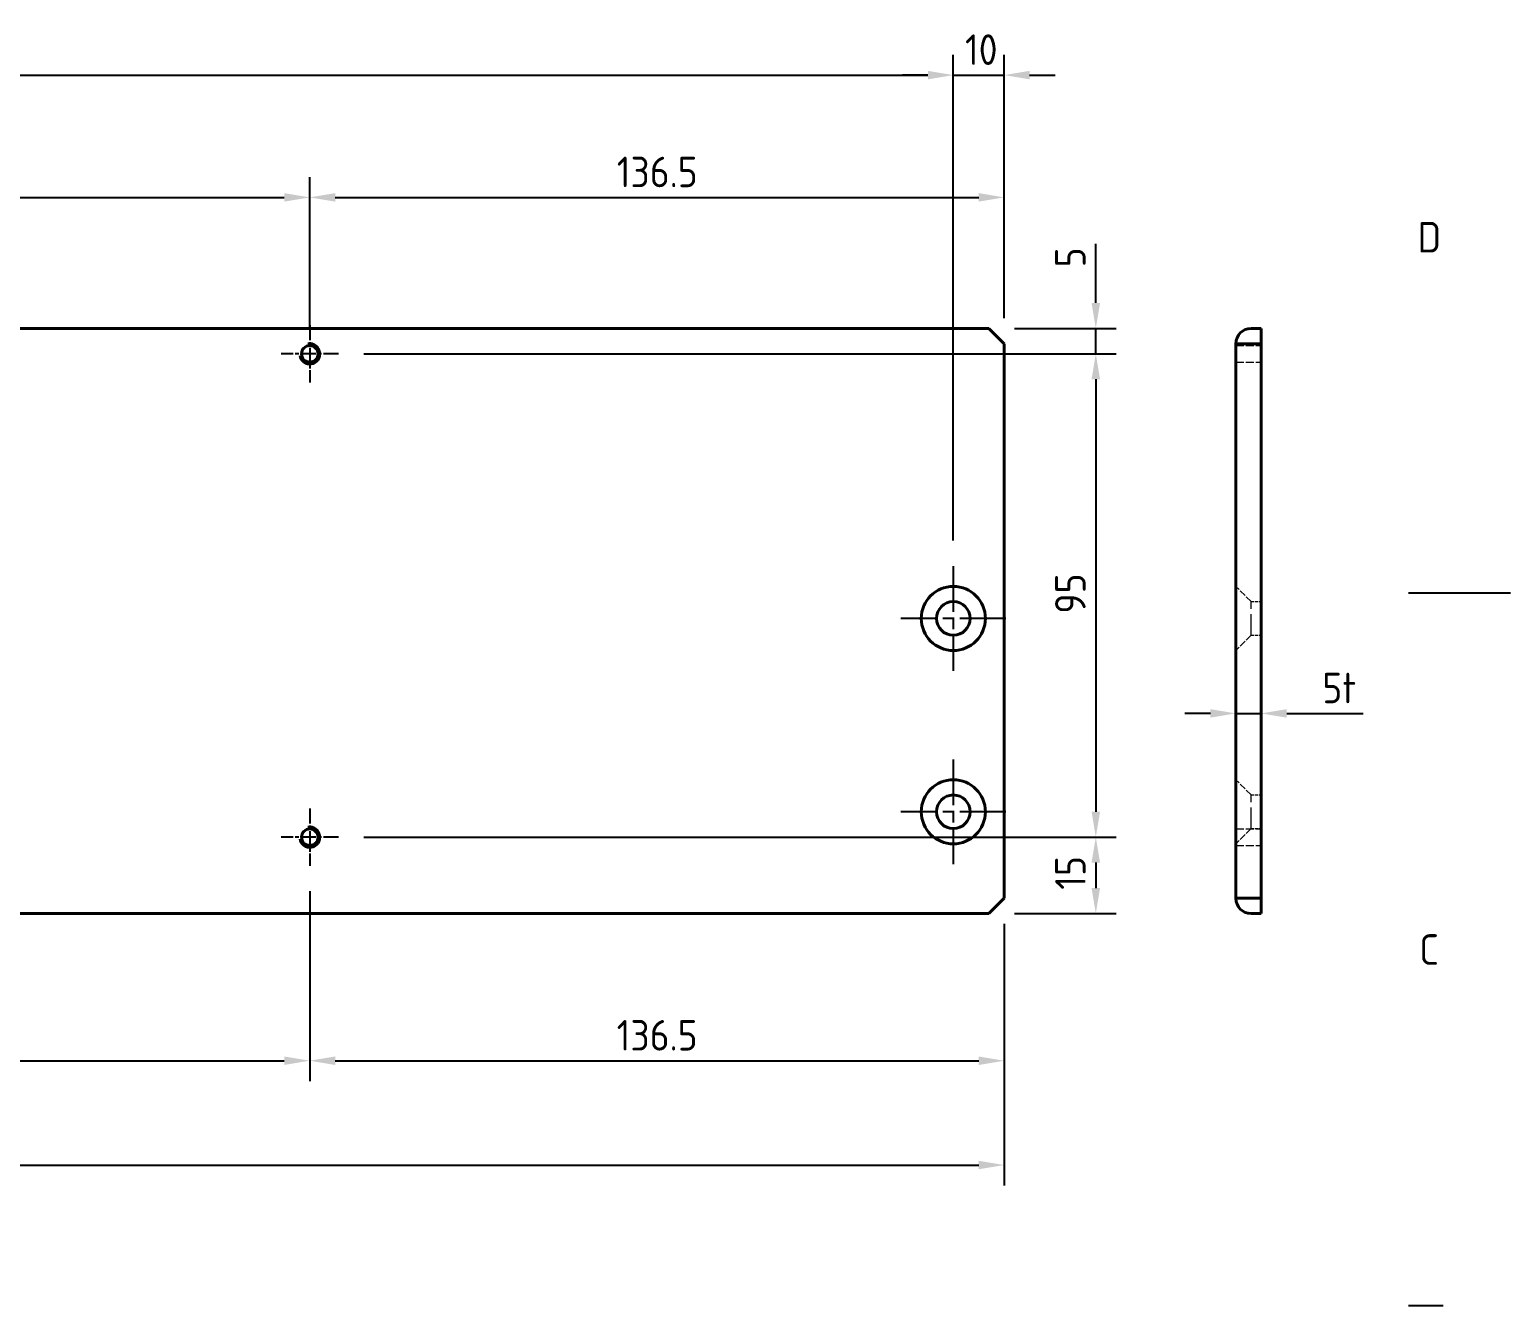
# Model space of a CAD drawing. Header units: millimetres. Extents: x 0 to 1188, y 0 to 840.
# Drawn here: x 896.9 to 1188, y 280 to 530.7 of the extents above; entities that cross this region are included whole.
import ezdxf

# ---------------------------------------------------------------- set-up
doc = ezdxf.new("R2010")
doc.units = ezdxf.units.MM
doc.header["$LTSCALE"] = 2
doc.linetypes.add('CHAIN', pattern=[0.35429999999999995, 0.2362, -0.0295, 0.0591, -0.0295])
doc.linetypes.add('DASHED', pattern=[0.2067, 0.1654, -0.0413])
doc.layers.get('0').update_dxf_attribs({"color": 3, "lineweight": 25})
for name, color, linetype, lineweight in [('가려진 것(ISO)', 2, 'DASHED', 18), ('가시적인 것(ISO)', 3, 'Continuous', 40), ('가시적인 좁은 것(ISO)', 3, 'Continuous', 35), ('경계(ISO)', 7, 'Continuous', 25), ('중심 표식(ISO)', 1, 'Continuous', 25), ('치수(ISO)', 2, 'Continuous', 25)]:
    doc.layers.add(name, color=color, linetype=linetype, lineweight=lineweight)
doc.styles.add('문자 텍스트_PSTEK_POSCO', font='isocp.shx')
doc.styles.add('치수 텍스트_PSTEK_POSCO', font='isocp.shx')
doc.dimstyles.new('치수_PSTEK_POSCO', dxfattribs={"dimscale": 2, "dimtxt": 3, "dimasz": 2.5, "dimexe": 2, "dimexo": 2.5, "dimgap": 1, "dimtad": 1, "dimrnd": 1e-08, "dimdsep": 46, "dimtxsty": '치수 텍스트_PSTEK_POSCO', "dimcen": 0.09, "dimdle": 10, "dimclrd": 7, "dimclre": 7, "dimclrt": 2, "dimadec": 1, "dimazin": 2, "dimtfac": 1, "dimtmove": 0, "dimatfit": 3, "dimfxl": 0, "dimtolj": 1, "dimlwd": -1, "dimlwe": -1, "dimarcsym": 0})

# ---------------------------------------------------------------- blocks, each defined once
blk = doc.blocks.new('경계 Default Border')
at = {"layer": '경계(ISO)'}
blk.add_line((584.0000152587891, 140), (587.400016784668, 140), dxfattribs=at)
at = {"layer": '경계(ISO)', "flags": 128}
blk.add_lwpolyline([(594.0000152587891, 210), (584.0000152587891, 210)], dxfattribs=at)
at = {"layer": '경계(ISO)', "color": 2, "char_height": 3.00000011920929, "attachment_point": 7, "style": '문자 텍스트_PSTEK_POSCO'}
for s, insert in [('D', (584.8782702028949, 243.4713944559917)), ('C', (585.0445395201642, 173.4713944559917))]:
    blk.add_mtext(s, dxfattribs=dict(at, insert=insert))
blk = doc.blocks.new('*D28')
at = {"layer": 'Defpoints', "color": 0}
for p in [(722.0053801060328, 366.3937954016365), (952.0053801060328, 366.3937954016365), (952.0053801060328, 328.0849518363001)]:
    blk.add_point(p, dxfattribs=at)
at = {"layer": '치수(ISO)', "color": 7}
for p, q in [((722.0053801060328, 361.3937954016365), (722.0053801060328, 324.0849518363001)), ((952.0053801060328, 361.3937954016365), (952.0053801060328, 324.0849518363001)), ((727.0053801060328, 328.0849518363001), (947.0053801060328, 328.0849518363001))]:
    blk.add_line(p, q, dxfattribs=at)
for points in [[(727.0053801060328, 328.9182851696335), (727.0053801060328, 327.2516185029668), (722.0053801060328, 328.0849518363001)], [(947.0053801060328, 328.9182851696335), (947.0053801060328, 327.2516185029668), (952.0053801060328, 328.0849518363001)]]:
    blk.add_solid(points, dxfattribs=at)
at = {"layer": '치수(ISO)', "color": 2, "insert": (831.5268367989462, 333.0855423874813), "char_height": 6, "attachment_point": 4, "style": '치수 텍스트_PSTEK_POSCO'}
blk.add_mtext('\\A1;230', dxfattribs=at)
blk = doc.blocks.new('*D29')
at = {"layer": 'Defpoints', "color": 0}
for p in [(952.0053801060328, 366.3937954016365), (1088.505380106033, 360.0147954016365), (1088.505380106033, 328.0849518363001)]:
    blk.add_point(p, dxfattribs=at)
at = {"layer": '치수(ISO)', "color": 7}
for p, q in [((952.0053801060328, 361.3937954016365), (952.0053801060328, 324.0849518363001)), ((1088.505380106033, 355.0147954016365), (1088.505380106033, 324.0849518363001)), ((957.0053801060328, 328.0849518363001), (1083.505380106033, 328.0849518363001))]:
    blk.add_line(p, q, dxfattribs=at)
for points in [[(957.0053801060328, 328.9182851696335), (957.0053801060328, 327.2516185029668), (952.0053801060328, 328.0849518363001)], [(1083.505380106033, 328.9182851696335), (1083.505380106033, 327.2516185029668), (1088.505380106033, 328.0849518363001)]]:
    blk.add_solid(points, dxfattribs=at)
at = {"layer": '치수(ISO)', "color": 2, "insert": (1012.331116037321, 333.0849518363001), "char_height": 6, "attachment_point": 4, "style": '치수 텍스트_PSTEK_POSCO'}
blk.add_mtext('\\A1;136.5', dxfattribs=at)
blk = doc.blocks.new('*D35')
at = {"layer": 'Defpoints', "color": 0}
for p in [(952.0053801060328, 497.7737178429172), (737.0053801060328, 472.6357954016365), (952.0053801060328, 467.0147954016365)]:
    blk.add_point(p, dxfattribs=at)
at = {"layer": '치수(ISO)', "color": 7}
for p, q in [((737.0053801060328, 477.6357954016365), (737.0053801060328, 501.7737178429172)), ((952.0053801060328, 472.0147954016365), (952.0053801060328, 501.7737178429172)), ((742.0053801060328, 497.7737178429172), (947.0053801060328, 497.7737178429172))]:
    blk.add_line(p, q, dxfattribs=at)
for points in [[(742.0053801060328, 498.6070511762505), (742.0053801060328, 496.9403845095839), (737.0053801060328, 497.7737178429172)], [(947.0053801060328, 498.6070511762505), (947.0053801060328, 496.9403845095839), (952.0053801060328, 497.7737178429172)]]:
    blk.add_solid(points, dxfattribs=at)
at = {"layer": '치수(ISO)', "color": 2, "insert": (839.5249349349587, 502.7743083940983), "char_height": 6, "attachment_point": 4, "style": '치수 텍스트_PSTEK_POSCO'}
blk.add_mtext('\\A1;215', dxfattribs=at)
blk = doc.blocks.new('*D36')
at = {"layer": 'Defpoints', "color": 0}
for p in [(1088.505380106033, 497.7737178429172), (1088.505380106033, 469.0147954016367), (952.0053801060328, 467.0147954016365)]:
    blk.add_point(p, dxfattribs=at)
at = {"layer": '치수(ISO)', "color": 7}
for p, q in [((952.0053801060328, 472.0147954016365), (952.0053801060328, 501.7737178429172)), ((1088.505380106033, 474.0147954016367), (1088.505380106033, 501.7737178429172)), ((957.0053801060328, 497.7737178429172), (1083.505380106033, 497.7737178429172))]:
    blk.add_line(p, q, dxfattribs=at)
for points in [[(957.0053801060328, 498.6070511762505), (957.0053801060328, 496.9403845095839), (952.0053801060328, 497.7737178429172)], [(1083.505380106033, 498.6070511762505), (1083.505380106033, 496.9403845095839), (1088.505380106033, 497.7737178429172)]]:
    blk.add_solid(points, dxfattribs=at)
at = {"layer": '치수(ISO)', "color": 2, "insert": (1012.351116037321, 502.7737178429172), "char_height": 6, "attachment_point": 4, "style": '치수 텍스트_PSTEK_POSCO'}
blk.add_mtext('\\A1;136.5', dxfattribs=at)
blk = doc.blocks.new('*D38')
at = {"layer": 'Defpoints', "color": 0}
for p in [(1078.505380106033, 521.8093357011228), (105.5053801060326, 425.3147954016363), (1078.505380106033, 425.3147954016363)]:
    blk.add_point(p, dxfattribs=at)
at = {"layer": '치수(ISO)', "color": 7}
for p, q in [((105.5053801060326, 430.3147954016363), (105.5053801060326, 525.8093357011228)), ((1078.505380106033, 430.3147954016363), (1078.505380106033, 525.8093357011228)), ((110.5053801060326, 521.8093357011228), (1073.505380106033, 521.8093357011228))]:
    blk.add_line(p, q, dxfattribs=at)
for points in [[(110.5053801060326, 522.6426690344562), (110.5053801060326, 520.9760023677894), (105.5053801060326, 521.8093357011228)], [(1073.505380106033, 522.6426690344562), (1073.505380106033, 520.9760023677894), (1078.505380106033, 521.8093357011228)]]:
    blk.add_solid(points, dxfattribs=at)
at = {"layer": '치수(ISO)', "color": 2, "insert": (586.356851968609, 526.8093357011228), "char_height": 6, "attachment_point": 4, "style": '치수 텍스트_PSTEK_POSCO'}
blk.add_mtext('\\A1;973', dxfattribs=at)
blk = doc.blocks.new('*D39')
at = {"layer": 'Defpoints', "color": 0}
for p in [(1088.505380106033, 521.8093357011228), (1088.505380106033, 469.0147954016367), (1078.505380106033, 425.3147954016363)]:
    blk.add_point(p, dxfattribs=at)
at = {"layer": '치수(ISO)', "color": 7}
for p, q in [((1078.505380106033, 430.3147954016363), (1078.505380106033, 525.8093357011228)), ((1088.505380106033, 474.0147954016367), (1088.505380106033, 525.8093357011228)), ((1073.505380106033, 521.8093357011228), (1068.505380106033, 521.8093357011228)), ((1078.505380106033, 521.8093357011228), (1088.505380106033, 521.8093357011228)), ((1093.505380106033, 521.8093357011228), (1098.505380106033, 521.8093357011228))]:
    blk.add_line(p, q, dxfattribs=at)
for points in [[(1073.505380106033, 522.6426690344562), (1073.505380106033, 520.9760023677894), (1078.505380106033, 521.8093357011228)], [(1093.505380106033, 522.6426690344562), (1093.505380106033, 520.9760023677894), (1088.505380106033, 521.8093357011228)]]:
    blk.add_solid(points, dxfattribs=at)
at = {"layer": '치수(ISO)', "color": 2, "insert": (1080.803017901309, 526.8093357011228), "char_height": 6, "attachment_point": 4, "style": '치수 텍스트_PSTEK_POSCO'}
blk.add_mtext('\\A1;10', dxfattribs=at)
blk = doc.blocks.new('*D44')
at = {"layer": 'Defpoints', "color": 0}
for p in [(957.6263801060328, 467.0147954016365), (957.6263801060328, 372.0147954016365), (1106.508558361794, 372.0147954016365)]:
    blk.add_point(p, dxfattribs=at)
at = {"layer": '치수(ISO)', "color": 7}
for p, q in [((962.6263801060328, 467.0147954016365), (1110.508558361794, 467.0147954016365)), ((1106.508558361794, 462.0147954016365), (1106.508558361794, 377.0147954016365)), ((962.6263801060328, 372.0147954016365), (1110.508558361794, 372.0147954016365))]:
    blk.add_line(p, q, dxfattribs=at)
for points in [[(1105.675225028461, 462.0147954016365), (1107.341891695128, 462.0147954016365), (1106.508558361794, 467.0147954016365)], [(1105.675225028461, 377.0147954016365), (1107.341891695128, 377.0147954016365), (1106.508558361794, 372.0147954016365)]]:
    blk.add_solid(points, dxfattribs=at)
at = {"layer": '치수(ISO)', "color": 2, "insert": (1101.508558361794, 415.9662672642127), "char_height": 6, "attachment_point": 4, "rotation": 90, "style": '치수 텍스트_PSTEK_POSCO'}
blk.add_mtext('\\A1;95', dxfattribs=at)
blk = doc.blocks.new('*D45')
at = {"layer": 'Defpoints', "color": 0}
for p in [(1085.505380106033, 472.0147954016366), (957.6263801060328, 467.0147954016365), (1106.508558361794, 467.0147954016365)]:
    blk.add_point(p, dxfattribs=at)
at = {"layer": '치수(ISO)', "color": 7}
for p, q in [((1106.508558361794, 477.0147954016366), (1106.508558361794, 488.6633235390605)), ((1090.505380106033, 472.0147954016366), (1110.508558361794, 472.0147954016366)), ((1106.508558361794, 467.0147954016365), (1106.508558361794, 472.0147954016366)), ((962.6263801060328, 467.0147954016365), (1110.508558361794, 467.0147954016365)), ((1106.508558361794, 462.0147954016365), (1106.508558361794, 457.0147954016365))]:
    blk.add_line(p, q, dxfattribs=at)
for points in [[(1105.675225028461, 477.0147954016366), (1107.341891695128, 477.0147954016366), (1106.508558361794, 472.0147954016366)], [(1105.675225028461, 462.0147954016365), (1107.341891695128, 462.0147954016365), (1106.508558361794, 467.0147954016365)]]:
    blk.add_solid(points, dxfattribs=at)
at = {"layer": '치수(ISO)', "color": 2, "insert": (1101.508558361794, 484.0147954016368), "char_height": 6, "attachment_point": 4, "rotation": 90, "style": '치수 텍스트_PSTEK_POSCO'}
blk.add_mtext('\\A1;5', dxfattribs=at)
blk = doc.blocks.new('*D46')
at = {"layer": 'Defpoints', "color": 0}
for p in [(957.6263801060328, 372.0147954016365), (1085.505380106033, 357.0147954016366), (1106.508558361794, 357.0147954016366)]:
    blk.add_point(p, dxfattribs=at)
at = {"layer": '치수(ISO)', "color": 7}
for p, q in [((962.6263801060328, 372.0147954016365), (1110.508558361794, 372.0147954016365)), ((1106.508558361794, 367.0147954016365), (1106.508558361794, 362.0147954016366)), ((1090.505380106033, 357.0147954016366), (1110.508558361794, 357.0147954016366))]:
    blk.add_line(p, q, dxfattribs=at)
for points in [[(1105.675225028461, 367.0147954016365), (1107.341891695128, 367.0147954016365), (1106.508558361794, 372.0147954016365)], [(1105.675225028461, 362.0147954016366), (1107.341891695128, 362.0147954016366), (1106.508558361794, 357.0147954016366)]]:
    blk.add_solid(points, dxfattribs=at)
at = {"layer": '치수(ISO)', "color": 2, "insert": (1101.508558361794, 361.6905313329246), "char_height": 6, "attachment_point": 4, "rotation": 90, "style": '치수 텍스트_PSTEK_POSCO'}
blk.add_mtext('\\A1;15', dxfattribs=at)
blk = doc.blocks.new('*D48')
at = {"layer": 'Defpoints', "color": 0}
for p in [(1139.036611159265, 396.349669363632), (1134.036611159265, 383.6198021807833), (1139.036611159265, 383.6198021807833)]:
    blk.add_point(p, dxfattribs=at)
at = {"layer": '치수(ISO)', "color": 7}
for p, q in [((1129.036611159265, 396.349669363632), (1124.036611159265, 396.349669363632)), ((1134.036611159265, 396.349669363632), (1139.036611159265, 396.349669363632)), ((1144.036611159265, 396.349669363632), (1159.036611159265, 396.349669363632))]:
    blk.add_line(p, q, dxfattribs=at)
for points in [[(1129.036611159265, 397.1830026969653), (1129.036611159265, 395.5163360302986), (1134.036611159265, 396.349669363632)], [(1144.036611159265, 397.1830026969653), (1144.036611159265, 395.5163360302986), (1139.036611159265, 396.349669363632)]]:
    blk.add_solid(points, dxfattribs=at)
at = {"layer": '치수(ISO)', "color": 2, "insert": (1151.036611159265, 401.349669363632), "char_height": 6, "attachment_point": 4, "style": '치수 텍스트_PSTEK_POSCO'}
blk.add_mtext('\\A1;5t', dxfattribs=at)
blk = doc.blocks.new('*D49')
at = {"layer": 'Defpoints', "color": 0}
for p in [(95.50538010603262, 360.0147954016364), (1088.505380106033, 360.0147954016367), (1088.505380106033, 307.5855595472859)]:
    blk.add_point(p, dxfattribs=at)
at = {"layer": '치수(ISO)', "color": 7}
for p, q in [((95.50538010603262, 355.0147954016364), (95.50538010603262, 303.5855595472859)), ((1088.505380106033, 355.0147954016367), (1088.505380106033, 303.5855595472859)), ((100.5053801060326, 307.5855595472859), (1083.505380106033, 307.5855595472859))]:
    blk.add_line(p, q, dxfattribs=at)
for points in [[(100.5053801060326, 308.4188928806192), (100.5053801060326, 306.7522262139526), (95.50538010603262, 307.5855595472859)], [(1083.505380106033, 308.4188928806192), (1083.505380106033, 306.7522262139526), (1088.505380106033, 307.5855595472859)]]:
    blk.add_solid(points, dxfattribs=at)
at = {"layer": '치수(ISO)', "color": 2, "insert": (586.3463689771261, 312.5855595472859), "char_height": 6, "attachment_point": 4, "style": '치수 텍스트_PSTEK_POSCO'}
blk.add_mtext('\\A1;993', dxfattribs=at)

msp = doc.modelspace()

# ---------------------------------------------------------------- linework, layer by layer
at = {"layer": '가려진 것(ISO)', "ltscale": 4.761641502380371}
for p, q in [((1134.036611159225, 468.6357954016365), (1139.036611159225, 468.6357954016365)), ((1134.036611159225, 465.3937954016365), (1139.036611159225, 465.3937954016365)), ((1134.036611159225, 373.6357954016365), (1139.036611159225, 373.6357954016365)), ((1134.036611159225, 370.3937954016365), (1139.036611159225, 370.3937954016365))]:
    msp.add_line(p, q, dxfattribs=at)
at = {"layer": '가려진 것(ISO)', "ltscale": 4.040371417999268}
for p, q in [((1137.036611159263, 418.3147954016363), (1134.036611159263, 421.3147954016363)), ((1137.036611159263, 411.7147954016363), (1134.036611159263, 408.7147954016363)), ((1137.036611159263, 380.3147954016362), (1134.036611159263, 383.3147954016363)), ((1137.036611159263, 373.7147954016364), (1134.036611159263, 370.7147954016363))]:
    msp.add_line(p, q, dxfattribs=at)
at = {"layer": '가려진 것(ISO)', "ltscale": 12.53901290893555}
for p, q in [((1137.036611159263, 411.7147954016363), (1137.036611159263, 418.3147954016363)), ((1137.036611159263, 373.7147954016364), (1137.036611159263, 380.3147954016363))]:
    msp.add_line(p, q, dxfattribs=at)
at = {"layer": '가려진 것(ISO)', "ltscale": 1.904596567153931}
for p, q in [((1137.036611159263, 418.3147954016363), (1139.036611159263, 418.3147954016363)), ((1137.036611159263, 411.7147954016363), (1139.036611159263, 411.7147954016363)), ((1137.036611159263, 380.3147954016363), (1139.036611159263, 380.3147954016363)), ((1137.036611159263, 373.7147954016364), (1139.036611159263, 373.7147954016364))]:
    msp.add_line(p, q, dxfattribs=at)
at = {"layer": '가시적인 것(ISO)'}
for p, q in [((1085.505380106033, 472.0147954016366), (98.50538010603259, 472.0147954016364)), ((1085.505380106033, 472.0147954016366), (1088.505380106033, 469.0147954016367)), ((1137.036611159265, 472.0147954016366), (1139.036611159265, 472.0147954016366)), ((1139.036611159265, 472.0147954016366), (1139.036611159265, 469.0147954016365)), ((1088.505380106033, 360.0147954016367), (1088.505380106033, 469.0147954016367)), ((1139.036611159265, 469.0147954016365), (1134.036611159265, 469.0147954016365)), ((1134.036611159265, 360.0147954016365), (1134.036611159265, 469.0147954016365)), ((1139.036611159265, 469.0147954016365), (1139.036611159265, 360.0147954016365)), ((1088.505380106033, 360.0147954016367), (1085.505380106033, 357.0147954016367)), ((1134.036611159265, 360.0147954016365), (1139.036611159265, 360.0147954016365)), ((1139.036611159265, 360.0147954016365), (1139.036611159265, 357.0147954016366)), ((98.5053801060323, 357.0147954016363), (1085.505380106033, 357.0147954016367)), ((1139.036611159265, 357.0147954016366), (1137.036611159265, 357.0147954016366))]:
    msp.add_line(p, q, dxfattribs=at)
for centre, radius in [((952.0053801060328, 467.0147954016366), 1.621), ((1078.505380106033, 415.0147954016364), 6.3), ((1078.505380106033, 415.0147954016364), 3.3), ((1078.505380106033, 377.0147954016364), 6.3), ((1078.505380106033, 377.0147954016364), 3.3), ((952.0053801060328, 372.0147954016365), 1.621)]:
    msp.add_circle(centre, radius, dxfattribs=at)
for centre, radius, start, end in [((1137.036611159265, 469.0147954016365), 3, 90.00000000003257, 180), ((1137.036611159265, 360.0147954016365), 3.000000000000001, 180, 269.9999999999674)]:
    msp.add_arc(centre, radius, start, end, dxfattribs=at)
at = {"layer": '가시적인 좁은 것(ISO)'}
for centre in [(952.0053801060328, 467.0147954016366), (952.0053801060328, 372.0147954016365)]:
    msp.add_arc(centre, 2.000000000000002, 190.0000000000503, 99.99999999999835, dxfattribs=at)
at = {"layer": '중심 표식(ISO)', "linetype": 'CHAIN', "ltscale": 6.245996952056885}
for p, q in [((952.0053801060328, 472.6357954016365), (952.0053801060328, 461.3937954016365)), ((957.6263801060328, 467.0147954016365), (946.3843801060328, 467.0147954016365)), ((952.0053801060328, 377.6357954016365), (952.0053801060328, 366.3937954016365)), ((957.6263801060328, 372.0147954016365), (946.3843801060328, 372.0147954016365))]:
    msp.add_line(p, q, dxfattribs=at)
at = {"layer": '중심 표식(ISO)', "linetype": 'CHAIN', "ltscale": 19.05165100097656}
for p, q in [((1078.505380106033, 425.3147954016363), (1078.505380106033, 404.7147954016363)), ((1088.805380106033, 415.0147954016363), (1068.205380106033, 415.0147954016363)), ((1078.505380106033, 387.3147954016363), (1078.505380106033, 366.7147954016363)), ((1088.805380106033, 377.0147954016363), (1068.205380106033, 377.0147954016363))]:
    msp.add_line(p, q, dxfattribs=at)

# ---------------------------------------------------------------- block references
at = {"xscale": 2, "yscale": 2, "zscale": 2}
msp.add_blockref('경계 Default Border', (0, 0), dxfattribs=at)

# ---------------------------------------------------------------- dimensions: what is measured, and where the dimension line sits
at = {"layer": '치수(ISO)', "color": 7}
for base, p1, p2, angle, override, picture, middle in [((1078.505380106033, 521.8093357011228), (105.5053801060326, 425.3147954016363), (1078.505380106033, 425.3147954016363), 180, {"dimdec": 2, "dimtp": 0, "dimtm": -0, "dimtdec": 2, "dimtofl": 0, "dimatfit": 1}, '*D38', (592.0053801060329, 521.8093357011228)), ((1088.505380106033, 521.8093357011228), (1078.505380106033, 425.3147954016363), (1088.505380106033, 469.0147954016367), 180, {"dimdec": 2, "dimtp": 0, "dimtm": -0, "dimtdec": 2, "dimtofl": 1, "dimatfit": 1}, '*D39', (1083.505380106033, 521.8093357011228)), ((952.0053801060328, 497.7737178429172), (737.0053801060328, 472.6357954016365), (952.0053801060328, 467.0147954016365), 180, {"dimdec": 2, "dimtp": 0, "dimtm": -0, "dimtdec": 2, "dimtofl": 0, "dimatfit": 1}, '*D35', (844.5253801060328, 497.7737178429172)), ((1088.505380106033, 497.7737178429172), (952.0053801060328, 467.0147954016365), (1088.505380106033, 469.0147954016367), 180, {"dimdec": 2, "dimtp": 0, "dimtm": -0, "dimtdec": 2, "dimtofl": 0, "dimatfit": 1}, '*D36', (1020.275380106033, 497.7737178429172)), ((1106.508558361794, 467.0147954016365), (1085.505380106033, 472.0147954016366), (957.6263801060328, 467.0147954016365), 90, {"dimdec": 2, "dimtp": 0, "dimtm": -0, "dimtdec": 2, "dimtofl": 1, "dimatfit": 1}, '*D45', (1106.508558361794, 485.3390594703487)), ((1106.508558361794, 372.0147954016365), (957.6263801060328, 467.0147954016365), (957.6263801060328, 372.0147954016365), 90, {"dimdec": 2, "dimtp": 0, "dimtm": -0, "dimtdec": 2, "dimtofl": 0, "dimatfit": 1}, '*D44', (1106.508558361794, 419.5147954016365)), ((1106.508558361794, 357.0147954016366), (957.6263801060328, 372.0147954016365), (1085.505380106033, 357.0147954016366), 90, {"dimdec": 2, "dimtp": 0, "dimtm": -0, "dimtdec": 2, "dimtofl": 0, "dimatfit": 1}, '*D46', (1106.508558361794, 364.5147954016366)), ((952.0053801060328, 328.0849518363001), (722.0053801060328, 366.3937954016365), (952.0053801060328, 366.3937954016365), 180, {"dimdec": 2, "dimtp": 0, "dimtm": -0, "dimtdec": 2, "dimtofl": 0, "dimatfit": 1}, '*D28', (837.0053801060328, 328.0849518363001)), ((1088.505380106033, 328.0849518363001), (952.0053801060328, 366.3937954016365), (1088.505380106033, 360.0147954016365), 180, {"dimdec": 2, "dimtp": 0, "dimtm": -0, "dimtdec": 2, "dimtofl": 0, "dimatfit": 1}, '*D29', (1020.255380106033, 328.0849518363001)), ((1088.505380106033, 307.5855595472859), (95.50538010603262, 360.0147954016364), (1088.505380106033, 360.0147954016367), 180, {"dimdec": 2, "dimtp": 0, "dimtm": -0, "dimtdec": 2, "dimtofl": 0, "dimatfit": 1}, '*D49', (592.0053801060327, 307.5855595472859))]:
    dim = msp.add_linear_dim(base=base, p1=p1, p2=p2, angle=angle, dimstyle='치수_PSTEK_POSCO', override=override, dxfattribs=at)
    dim.commit()
    dim.dimension.update_dxf_attribs({"geometry": picture, "text_midpoint": middle, "dimtype": 160})
dim = msp.add_linear_dim(base=(1139.036611159265, 396.349669363632), p1=(1134.036611159265, 383.6198021807833), p2=(1139.036611159265, 383.6198021807833), text='<>t', dimstyle='치수_PSTEK_POSCO', override={"dimdec": 2, "dimse1": 1, "dimse2": 1, "dimtp": 0, "dimtm": -0, "dimtdec": 2, "dimtofl": 1, "dimatfit": 1}, dxfattribs=at)
dim.commit()
dim.dimension.update_dxf_attribs({"geometry": '*D48', "text_midpoint": (1154.036611159265, 396.349669363632), "dimtype": 160})

doc.saveas('drawing.dxf')
